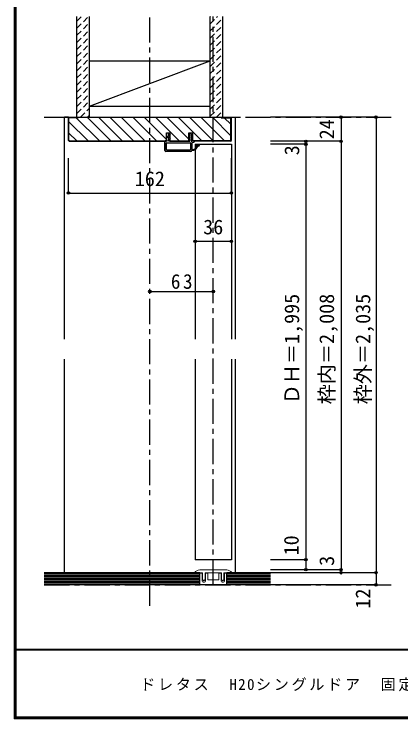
# Model space of a CAD drawing. Units: millimetres at full size, sheet at 1:5. Extents: x -973 to 977, y -718 to 696.
# Drawn here: x -973 to -589, y -701 to 0 of the extents above; entities that cross this region are included whole.
import ezdxf
from ezdxf.enums import TextEntityAlignment as Align

# ---------------------------------------------------------------- set-up
doc = ezdxf.new("R2010")
doc.units = ezdxf.units.MM
doc.header["$LTSCALE"] = 5
doc.header["$PDMODE"] = 32
doc.header["$PDSIZE"] = 2.5
doc.linetypes.add('CHAIN1', pattern=[8, 5, -1, 1, -1])
doc.linetypes.add('DASHED1', pattern=[1.8, 1.2, -0.6])
for name, color, linetype in [('0-0_補助線', 7, 'Continuous'), ('0-1_通り芯', 4, 'CHAIN1'), ('0-3_仕上', 7, 'Continuous'), ('0-4_枠', 3, 'Continuous'), ('0-6_扉', 6, 'Continuous'), ('0-B_寸法', 7, 'Continuous'), ('0-C_ﾊｯﾁ', 4, 'DASHED1'), ('F-1_通り芯', 6, 'Continuous'), ('F-A_文字', 7, 'Continuous')]:
    doc.layers.add(name, color=color, linetype=linetype)
doc.layers.add('0-7_金物', color=7, linetype='Continuous', lineweight=18)
doc.styles.add('ＭＳ ゴシック', font='')
doc.styles.get('ＭＳ ゴシック').set_extended_font_data('MS Gothic')

# ---------------------------------------------------------------- blocks, each defined once
blk = doc.blocks.new('2')
at = {"layer": '0-0_補助線'}
for p, q in [((-9.846, -9.622), (-9.846, 15.078)), ((-8.846, 16.078), (0.354, 16.078)), ((-8.846, 15.878), (0.637, 15.878)), ((-8.446, 14.378), (-8.446, -8.922)), ((-8.146, 14.678), (-1.546, 14.678)), ((-1.246, 14.378), (-1.246, -8.922)), ((0.154, 11.653), (2.154, 11.653)), ((0.154, 11.653), (0.154, -8.497)), ((2.154, 10.953), (2.154, 11.653)), ((3.154, 11.653), (2.512, 10.83)), ((3.154, 11.653), (6.154, 11.653)), ((4.154, 13.753), (4.154, 13.053)), ((5.154, 13.053), (4.512, 13.876)), ((7.154, 13.053), (5.154, 13.053)), ((6.154, 10.953), (6.154, 11.653)), ((7.558, 12.258), (6.516, 10.835)), ((-1.48, -10.622), (-8.846, -10.622)), ((-1.546, -9.222), (-8.146, -9.222)), ((-1.189, -10.85), (-0.732, -12.694)), ((0.354, -12.922), (-0.441, -12.922)), ((0.154, -8.497), (2.154, -8.497)), ((4.154, -9.897), (0.154, -9.897)), ((0.154, -9.897), (0.154, -10.622)), ((0.154, -10.622), (0.645, -12.548)), ((2.154, -7.797), (2.154, -8.497)), ((3.154, -8.497), (2.512, -7.674)), ((3.154, -8.497), (6.154, -8.497)), ((4.154, -10.597), (4.154, -9.897)), ((5.154, -9.897), (4.512, -10.72)), ((7.154, -9.897), (5.154, -9.897)), ((6.154, -7.797), (6.154, -8.497)), ((7.558, -9.101), (6.516, -7.679))]:
    blk.add_line(p, q, dxfattribs=at)
for points in [[(-9.646, 15.078), (-9.646, -9.622), (-9.846, -9.622)], [(4.154, 13.053), (0.154, 13.053), (0.649, 15.723)]]:
    blk.add_lwpolyline(points, dxfattribs=at)
for centre, radius, start, end in [((-8.846, 15.078), 1, 90, 180), ((-8.846, 15.078), 0.8, 90, 180), ((-8.146, 14.378), 0.3, 90, 180), ((-1.546, 14.378), 0.3, 0, 90), ((0.354, 15.778), 0.3, 349.49875, 90), ((2.354, 10.953), 0.2, 180, 322.03043), ((4.354, 13.753), 0.2, 37.96957, 180), ((6.354, 10.953), 0.2, 180, 323.78053), ((7.154, 12.553), 0.5, 323.78053, 90), ((-8.846, -9.622), 1, 180, 270), ((-2.846, -10.72), 6, 179.06153, 259.29815), ((-8.146, -8.922), 0.3, 180, 270), ((-2.846, -10.72), 5.3, 178.93757, 259.29815), ((-1.546, -8.922), 0.3, 270, 0), ((-1.48, -10.922), 0.3, 13.9282, 90), ((-0.441, -12.622), 0.3, 193.9282, 270), ((0.354, -12.622), 0.3, 270, 14.29438), ((2.354, -7.797), 0.2, 37.96957, 180), ((4.354, -10.597), 0.2, 180, 322.03043), ((6.354, -7.797), 0.2, 36.21947, 180), ((7.154, -9.397), 0.5, 270, 36.21947), ((-3.896, -16.272), 0.35, 259.29815, 79.29815)]:
    blk.add_arc(centre, radius, start, end, dxfattribs=at)
blk.add_point((-3.896, -16.622), dxfattribs=at)

msp = doc.modelspace()

# ---------------------------------------------------------------- linework, layer by layer
at = {"layer": '0-1_通り芯'}
for p, q in [((-838.333, -588.252), (-838.333, -2.5)), ((-775.333, -567.5), (-775.333, -2.5)), ((-943.333, -102.5), (-595.976, -102.5)), ((-943.333, -567.5), (-595.976, -567.5))]:
    msp.add_line(p, q, dxfattribs=at)
at = {"layer": '0-3_仕上', "color": 2}
for p, q in [((-910.833, -102.5), (-910.833, -2.5)), ((-898.333, -102.5), (-898.333, -2.5)), ((-778.333, -102.5), (-778.333, -2.5)), ((-765.833, -102.5), (-765.833, -2.5)), ((-788.833, -555.5), (-943.333, -555.5)), ((-788.833, -567.5), (-788.833, -555.5)), ((-761.833, -567.5), (-761.833, -555.5)), ((-718.333, -555.5), (-761.833, -555.5)), ((-718.333, -567.5), (-943.333, -567.5))]:
    msp.add_line(p, q, dxfattribs=at)
at = {"layer": '0-3_仕上', "color": 3}
for p, q in [((-898.333, -46.5), (-778.333, -46.5)), ((-898.333, -91.5), (-778.333, -91.5))]:
    msp.add_line(p, q, dxfattribs=at)
at = {"layer": '0-3_仕上'}
for p, q in [((-898.333, -91.5), (-778.333, -46.5)), ((-788.833, -557), (-943.333, -557)), ((-788.833, -558.5), (-943.333, -558.5)), ((-788.833, -560), (-943.333, -560)), ((-718.333, -557), (-761.833, -557)), ((-718.333, -558.5), (-761.833, -558.5)), ((-718.333, -560), (-761.833, -560)), ((-788.833, -561.5), (-943.333, -561.5)), ((-788.833, -563), (-943.333, -563)), ((-788.833, -564.5), (-943.333, -564.5)), ((-788.833, -566), (-943.333, -566)), ((-718.333, -561.5), (-761.833, -561.5)), ((-718.333, -563), (-761.833, -563)), ((-718.333, -564.5), (-761.833, -564.5)), ((-718.333, -566), (-761.833, -566))]:
    msp.add_line(p, q, dxfattribs=at)
at = {"layer": '0-4_枠', "color": 4}
for p, q in [((-919.333, -102.5), (-923.333, -102.5)), ((-923.333, -323.25), (-923.333, -102.5)), ((-757.333, -102.5), (-753.333, -102.5)), ((-753.333, -323.25), (-753.333, -102.5)), ((-923.333, -555.5), (-923.333, -343.25)), ((-753.333, -555.5), (-753.333, -343.25))]:
    msp.add_line(p, q, dxfattribs=at)
at = {"layer": '0-4_枠'}
for p, q in [((-919.333, -102.5), (-757.333, -102.5)), ((-918.833, -125.586), (-918.833, -103)), ((-909.333, -103), (-918.833, -103)), ((-909.333, -102.5), (-909.333, -103)), ((-767.333, -103), (-767.333, -102.5)), ((-767.333, -103), (-757.833, -103)), ((-757.833, -125.586), (-757.833, -103)), ((-821.833, -118), (-818.133, -118)), ((-821.833, -126.5), (-821.833, -118)), ((-818.133, -126.5), (-818.133, -118)), ((-799.533, -126.5), (-799.533, -118)), ((-918.419, -126), (-918.833, -125.586)), ((-918.419, -126), (-821.833, -126)), ((-818.133, -126), (-799.533, -126)), ((-758.248, -126), (-795.833, -126)), ((-758.248, -126), (-757.833, -125.586)), ((-918.626, -126.5), (-821.833, -126.5)), ((-818.133, -126.5), (-799.533, -126.5)), ((-758.04, -126.5), (-795.833, -126.5))]:
    msp.add_line(p, q, dxfattribs=at)
for points in [[(-918.626, -126.5), (-919.333, -125.793), (-919.333, -102.5)], [(-758.04, -126.5), (-757.333, -125.793), (-757.333, -102.5)], [(-799.533, -118), (-795.833, -118), (-795.833, -126.5)]]:
    msp.add_lwpolyline(points, dxfattribs=at)
at = {"layer": '0-6_扉'}
for p, q in [((-793.333, -129.5), (-757.333, -129.5)), ((-793.333, -129.5), (-793.333, -323.25)), ((-757.333, -129.5), (-757.333, -323.25)), ((-793.333, -343.25), (-793.333, -542.5)), ((-757.333, -343.25), (-757.333, -542.5)), ((-757.333, -542.5), (-793.333, -542.5))]:
    msp.add_line(p, q, dxfattribs=at)
at = {"layer": '0-7_金物'}
for p, q in [((-787.333, -552.5), (-763.333, -552.5)), ((-793.333, -555.5), (-793.333, -555.017)), ((-793.333, -555.5), (-785.983, -555.5)), ((-787.383, -555.8), (-788.833, -555.8)), ((-788.833, -567.5), (-788.833, -555.8)), ((-788.733, -555.8), (-788.733, -567.5)), ((-786.383, -558.05), (-786.383, -556.8)), ((-786.383, -558.05), (-786.176, -558.396)), ((-786.383, -559.05), (-786.176, -558.704)), ((-786.383, -563.8), (-786.383, -559.05)), ((-785.983, -558.5), (-786.191, -558.846)), ((-785.983, -560), (-786.191, -560.346)), ((-785.983, -561), (-786.191, -560.654)), ((-785.983, -558.5), (-785.983, -555.5)), ((-783.483, -558.5), (-783.483, -555.5)), ((-783.483, -555.5), (-767.183, -555.5)), ((-783.483, -558.5), (-783.276, -558.846)), ((-783.483, -559.5), (-783.276, -559.154)), ((-783.483, -560), (-783.483, -559.5)), ((-783.483, -560), (-783.276, -560.346)), ((-783.483, -561), (-783.276, -560.654)), ((-783.083, -558.05), (-783.291, -558.396)), ((-783.083, -559.05), (-783.291, -558.704)), ((-783.083, -558.05), (-783.083, -556.8)), ((-783.083, -563.8), (-783.083, -559.05)), ((-782.083, -555.8), (-780.733, -555.8)), ((-780.733, -555.8), (-780.733, -562.5)), ((-768.583, -555.8), (-769.933, -555.8)), ((-769.933, -555.8), (-769.933, -562.5)), ((-767.583, -558.05), (-767.583, -556.8)), ((-767.583, -558.05), (-767.376, -558.396)), ((-767.583, -559.05), (-767.376, -558.704)), ((-767.583, -563.8), (-767.583, -559.05)), ((-767.183, -558.5), (-767.391, -558.846)), ((-767.183, -559.5), (-767.391, -559.154)), ((-767.183, -560), (-767.391, -560.346)), ((-767.183, -561), (-767.391, -560.654)), ((-767.183, -558.5), (-767.183, -555.5)), ((-767.183, -560), (-767.183, -559.5)), ((-764.683, -558.5), (-764.683, -555.5)), ((-764.683, -555.5), (-757.333, -555.5)), ((-764.683, -558.5), (-764.476, -558.846)), ((-764.683, -560), (-764.476, -560.346)), ((-764.683, -561), (-764.476, -560.654)), ((-764.283, -558.05), (-764.491, -558.396)), ((-764.283, -559.05), (-764.491, -558.704)), ((-764.283, -558.05), (-764.283, -556.8)), ((-764.283, -563.8), (-764.283, -559.05)), ((-763.283, -555.8), (-761.833, -555.8)), ((-761.933, -555.8), (-761.933, -567.5)), ((-761.833, -567.5), (-761.833, -555.8)), ((-757.333, -555.5), (-757.333, -555.017)), ((-761.833, -567.5), (-788.833, -567.5)), ((-785.983, -561.5), (-786.191, -561.846)), ((-785.1, -563.34), (-786.153, -562.204)), ((-785.983, -561), (-785.983, -561.5)), ((-784.083, -564.8), (-785.383, -564.8)), ((-784.367, -563.34), (-783.313, -562.204)), ((-783.483, -561.5), (-783.483, -561)), ((-783.483, -561.5), (-783.276, -561.846)), ((-775.833, -562.5), (-780.733, -562.5)), ((-775.333, -563), (-775.833, -562.5)), ((-775.333, -563), (-774.833, -562.5)), ((-769.933, -562.5), (-774.833, -562.5)), ((-767.183, -561.5), (-767.391, -561.846)), ((-766.3, -563.34), (-767.353, -562.204)), ((-767.183, -561.5), (-767.183, -561)), ((-766.583, -564.8), (-765.283, -564.8)), ((-765.567, -563.34), (-764.513, -562.204)), ((-764.683, -561), (-764.683, -561.5)), ((-764.683, -561.5), (-764.476, -561.846))]:
    msp.add_line(p, q, dxfattribs=at)
for points in [[(-785.983, -560), (-785.983, -559.5), (-786.191, -559.154)], [(-764.683, -560), (-764.683, -559.5), (-764.476, -559.154)]]:
    msp.add_lwpolyline(points, dxfattribs=at)
for centre, radius, start, end in [((-787.333, -562.5), 10, 90, 123.74899), ((-763.333, -562.5), 10, 56.25101, 90), ((-792.333, -555.017), 1, 123.74899, 180), ((-787.383, -556.8), 1, 0, 90), ((-785.933, -559), 0.3, 149.05365, 210.94635), ((-785.933, -560.5), 0.3, 149.05365, 210.94635), ((-786.433, -558.55), 0.3, 329.05368, 30.94635), ((-783.033, -558.55), 0.3, 149.05365, 210.94632), ((-783.533, -559), 0.3, 329.05365, 30.94632), ((-783.533, -560.5), 0.3, 329.05365, 30.94632), ((-782.083, -556.8), 1, 90, 180), ((-768.583, -556.8), 1, 0, 90), ((-767.133, -559), 0.3, 149.05366, 210.94634), ((-767.133, -560.5), 0.3, 149.05366, 210.94634), ((-767.633, -558.55), 0.3, 329.05368, 30.94635), ((-764.233, -558.55), 0.3, 149.05365, 210.94632), ((-764.733, -559), 0.3, 329.05365, 30.94635), ((-764.733, -560.5), 0.3, 329.05365, 30.94635), ((-763.283, -556.8), 1, 90, 180), ((-758.333, -555.017), 1, 0, 56.25101), ((-785.383, -563.8), 1, 180, 270), ((-785.933, -562), 0.3, 149.05362, 222.83826), ((-784.733, -563), 0.5, 222.83826, 317.16174), ((-784.083, -563.8), 1, 270, 0), ((-783.533, -562), 0.3, 317.16174, 30.94632), ((-766.583, -563.8), 1, 180, 270), ((-767.133, -562), 0.3, 149.0537, 222.83827), ((-765.933, -563), 0.5, 222.83827, 317.16174), ((-765.283, -563.8), 1, 270, 0), ((-764.733, -562), 0.3, 317.16174, 30.94638)]:
    msp.add_arc(centre, radius, start, end, dxfattribs=at)
at = {"layer": '0-B_寸法', "color": 4}
for p, q in [((-613.476, -102.5), (-718.333, -102.5)), ((-648.333, -102.5), (-648.333, -552.5)), ((-613.476, -102.5), (-613.476, -567.5)), ((-648.333, -126.5), (-718.333, -126.5)), ((-683.333, -129.5), (-718.333, -129.5)), ((-683.333, -126.5), (-683.333, -552.5)), ((-919.333, -177.922), (-919.333, -143.4)), ((-757.333, -177.922), (-757.333, -143.4)), ((-919.333, -177.922), (-757.333, -177.922)), ((-793.333, -225.882), (-757.333, -225.882)), ((-838.333, -275.882), (-775.333, -275.882)), ((-683.333, -542.5), (-718.333, -542.5)), ((-648.333, -552.5), (-718.333, -552.5)), ((-648.333, -555.5), (-648.333, -552.5)), ((-613.476, -555.5), (-718.333, -555.5)), ((-648.333, -555.5), (-718.333, -555.5)), ((-613.476, -567.5), (-718.333, -567.5))]:
    msp.add_line(p, q, dxfattribs=at)
at = {"layer": '0-B_寸法', "color": 3}
for p, q in [((-821.833, -118), (-818.133, -118)), ((-821.833, -126.5), (-821.833, -118)), ((-818.133, -126.5), (-818.133, -118)), ((-799.533, -126.5), (-799.533, -118)), ((-818.133, -126), (-799.533, -126)), ((-818.133, -126.5), (-799.533, -126.5))]:
    msp.add_line(p, q, dxfattribs=at)
msp.add_lwpolyline([(-799.533, -118), (-795.833, -118), (-795.833, -126.5)], dxfattribs=at)
at = {"layer": '0-B_寸法'}
for p in [(-648.333, -102.5), (-613.476, -102.5), (-683.333, -126.5), (-648.333, -126.5), (-683.333, -129.5), (-919.333, -177.922), (-757.333, -177.922), (-793.333, -225.882), (-757.333, -225.882), (-838.333, -275.882), (-775.333, -275.882), (-683.333, -542.5), (-683.333, -552.5), (-648.333, -552.5), (-648.333, -555.5), (-613.476, -555.5), (-613.476, -567.5)]:
    msp.add_point(p, dxfattribs=at)
at = {"layer": '0-C_ﾊｯﾁ'}
for p, q in [((-910.833, -14.04), (-899.293, -2.5)), ((-910.833, -6.969), (-906.364, -2.5)), ((-778.333, -9.677), (-771.156, -2.5)), ((-778.333, -2.606), (-778.227, -2.5)), ((-778.333, -16.748), (-765.833, -4.248)), ((-910.833, -21.111), (-898.333, -8.611)), ((-778.333, -23.819), (-765.833, -11.319)), ((-910.833, -28.182), (-898.333, -15.682)), ((-778.333, -30.89), (-765.833, -18.39)), ((-910.833, -35.253), (-898.333, -22.753)), ((-778.333, -37.961), (-765.833, -25.461)), ((-910.833, -42.324), (-898.333, -29.824)), ((-778.333, -45.032), (-765.833, -32.532)), ((-910.833, -49.395), (-898.333, -36.895)), ((-778.333, -52.103), (-765.833, -39.603)), ((-910.833, -56.466), (-898.333, -43.966)), ((-778.333, -59.174), (-765.833, -46.674)), ((-910.833, -63.537), (-898.333, -51.037)), ((-778.333, -66.246), (-765.833, -53.746)), ((-910.833, -70.608), (-898.333, -58.108)), ((-778.333, -73.317), (-765.833, -60.817)), ((-910.833, -77.679), (-898.333, -65.179)), ((-778.333, -80.388), (-765.833, -67.888)), ((-910.833, -84.751), (-898.333, -72.251)), ((-778.333, -87.459), (-765.833, -74.959)), ((-910.833, -91.822), (-898.333, -79.322)), ((-778.333, -94.53), (-765.833, -82.03)), ((-910.833, -98.893), (-898.333, -86.393)), ((-778.333, -101.601), (-765.833, -89.101)), ((-907.298, -102.428), (-898.333, -93.464)), ((-772.161, -102.5), (-765.833, -96.172)), ((-900.298, -102.5), (-898.333, -100.535))]:
    msp.add_line(p, q, dxfattribs=at)
at = {"layer": '0-C_ﾊｯﾁ', "linetype": 'Continuous'}
for p, q in [((-911.5, -103), (-888.5, -126)), ((-900.686, -102.5), (-877.186, -126)), ((-889.373, -102.5), (-865.872, -126)), ((-878.059, -102.5), (-854.558, -126)), ((-866.745, -102.5), (-843.245, -126)), ((-855.431, -102.5), (-831.931, -126)), ((-844.117, -102.5), (-824.133, -122.484)), ((-832.804, -102.5), (-809.304, -126)), ((-810.176, -102.5), (-786.676, -126)), ((-798.863, -102.5), (-775.363, -126)), ((-787.549, -102.5), (-764.049, -126)), ((-776.235, -102.5), (-757.833, -120.902)), ((-764.422, -103), (-757.833, -109.588)), ((-918.833, -106.98), (-899.813, -126)), ((-918.833, -118.294), (-911.127, -126)), ((-824.133, -122.484), (-821.833, -124.784))]:
    msp.add_line(p, q, dxfattribs=at)
msp.add_lwpolyline([(-821.49, -102.5), (-801.833, -122.157), (-799.715, -124.276)], dxfattribs=at)
at = {"layer": 'F-1_通り芯'}
for p, q in [((-973.347, 695.833), (-973.347, -700.833)), ((-972.514, 695.833), (-972.514, -700.833)), ((-971.68, 695.833), (-971.68, -700.833)), ((976.653, -631.667), (-973.347, -631.667)), ((976.653, -632.5), (-973.347, -632.5)), ((976.653, -699.167), (-973.347, -699.167)), ((976.653, -700), (-973.347, -700)), ((976.653, -700.833), (-973.347, -700.833))]:
    msp.add_line(p, q, dxfattribs=at)

# ---------------------------------------------------------------- block references
at = {"layer": '0-B_寸法', "rotation": 90}
msp.add_blockref('2', (-807.255, -126.654), dxfattribs=at)

# ---------------------------------------------------------------- texts
at = {"layer": '0-B_寸法', "style": 'ＭＳ ゴシック'}
for s, p in [('24', (-650.833, -124.5)), ('3', (-685.496, -140.385)), ('ＤＨ＝1,995', (-685.513, -388)), ('枠内＝2,008', (-650.833, -388)), ('枠外＝2,035', (-614.819, -388)), ('10', (-686.042, -538.245)), ('3', (-650.833, -548.603)), ('12', (-614.862, -591.168))]:
    msp.add_text(s, height=14.66, rotation=90, dxfattribs=at).set_placement(p, align=Align.BOTTOM_LEFT)
for s, p in [('162', (-853.333, -175.422)), ('36', (-785.333, -223.382))]:
    msp.add_text(s, height=14.66, dxfattribs=at).set_placement(p, align=Align.BOTTOM_LEFT)
at = {"layer": '0-B_寸法', "insert": (-817.458, -273.382), "char_height": 14.66, "attachment_point": 7, "style": 'ＭＳ ゴシック'}
msp.add_mtext('\\T1.27;\\W0.95;63', dxfattribs=at)
at = {"layer": 'F-A_文字', "insert": (-847.938, -673.333), "char_height": 11, "attachment_point": 7, "style": 'ＭＳ ゴシック'}
msp.add_mtext('\\T1.18;ドレタス\u3000H20シングルドア\u3000固定枠170㎜幅\u3000隠し丁番\u3000通気仕様\u30003方枠＋樹脂下枠', dxfattribs=at)

doc.saveas('drawing.dxf')
